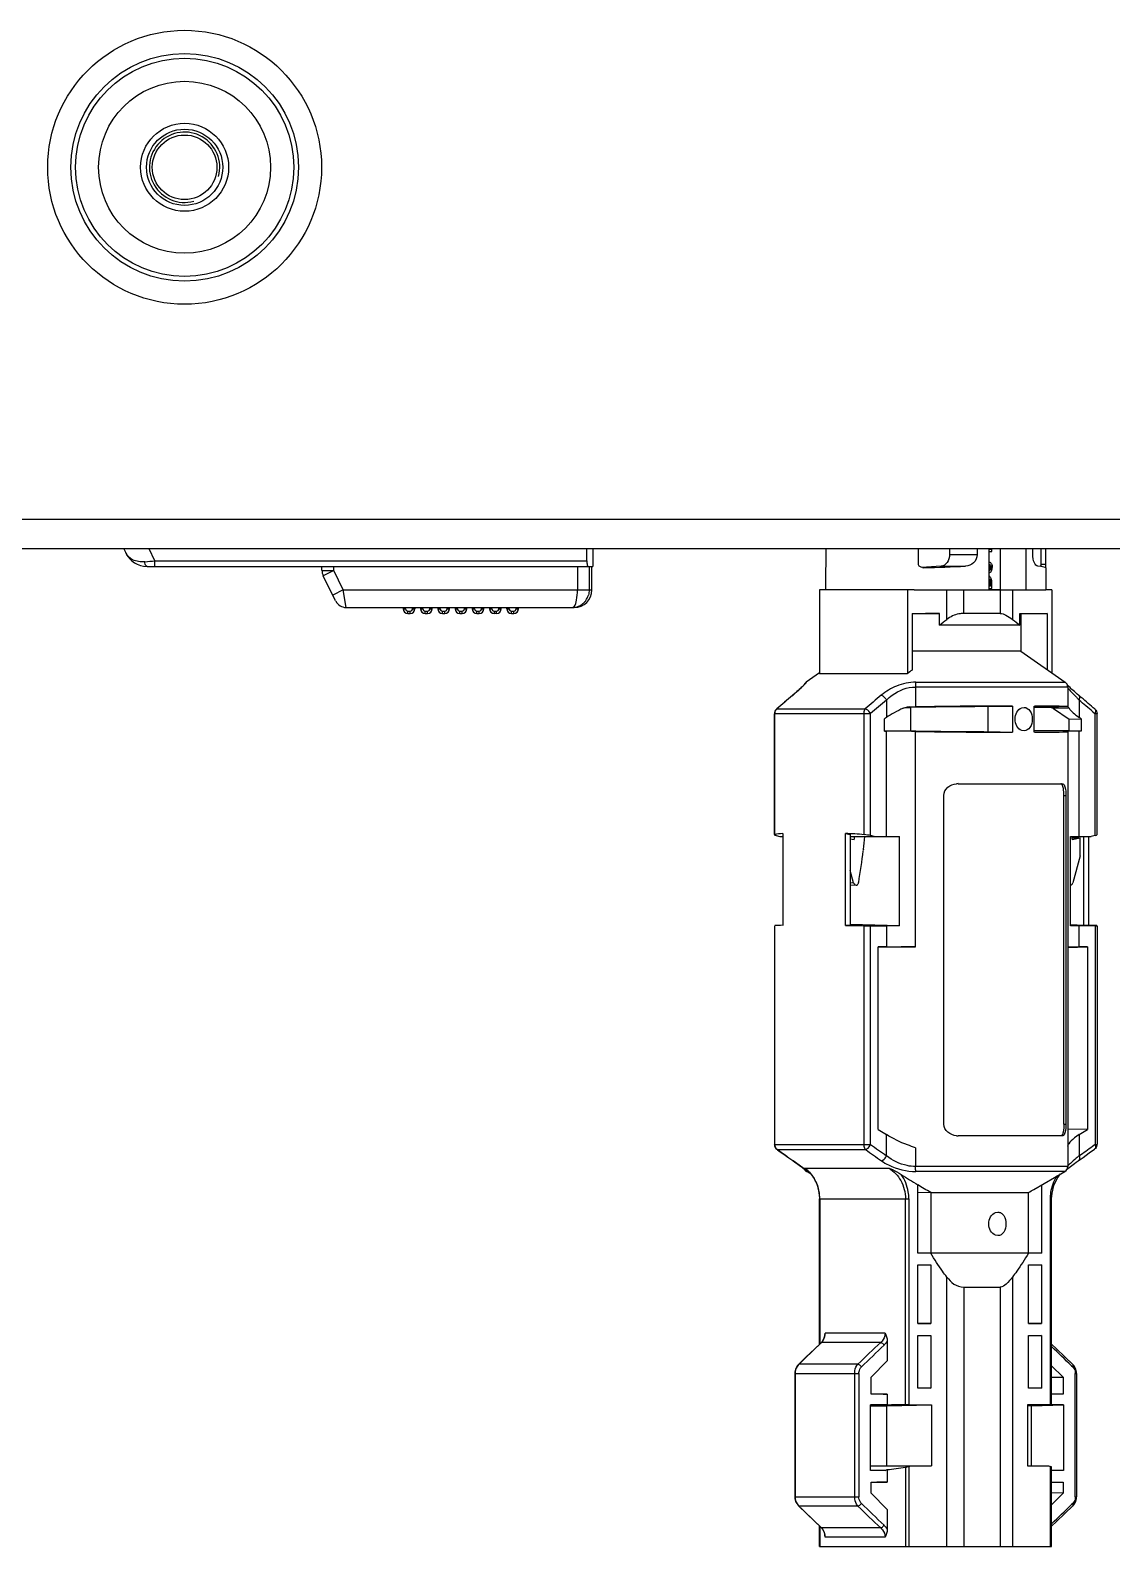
# Model space of a CAD drawing. Header units: millimetres. Extents: x 10297564 to 11610295, y -9287743 to -8409454.
# Drawn here: x 10492524 to 10494373, y -9102370 to -9099778 of the extents above; entities that cross this region are included whole.
import ezdxf

# ---------------------------------------------------------------- set-up
doc = ezdxf.new("R2010")
doc.units = ezdxf.units.MM
doc.header["$LTSCALE"] = 100
doc.layers.add('-0', color=7, linetype='Continuous')

# ---------------------------------------------------------------- blocks, each defined once
blk = doc.blocks.new('인버터 외형도')
at = {"layer": '-0', "linetype": 'Continuous'}
for p, q in [((99025.7, 35682.6), (86444.8, 35682.6)), ((99025.7, 35645), (86444.8, 35645)), ((92657.3, 35645), (92659.7, 35639.8)), ((92697.1, 35629.6), (92689.9, 35645)), ((93258.9, 35645), (93258.9, 35622.4)), ((93557.5, 35645), (93557.5, 35625.3)), ((93676.2, 35625.3), (93676.2, 35645)), ((93716.1, 35644.8), (93716.1, 35637.7)), ((93716.1, 35637.7), (93751.5, 35637.7)), ((93751.5, 35644.8), (93751.5, 35637.7)), ((93767, 35592.2), (93767, 35645)), ((93770.5, 35644.2), (93767, 35644.2)), ((93767, 35641.4), (93770.5, 35641.4)), ((93770.5, 35641.4), (93770.5, 35644.2)), ((93781.1, 35645), (93781.1, 35592.2)), ((93813.8, 35645), (93813.8, 35592.2)), ((93822.8, 35637.7), (93822.8, 35644.8)), ((93833.3, 35645), (93833.3, 35625.3)), ((93839.3, 35645), (93839.3, 35625.3)), ((92687, 35622.4), (93258.9, 35622.4)), ((92697.1, 35629.6), (93251, 35629.6)), ((92697.1, 35622.4), (92697.1, 35629.6)), ((92911.3, 35617.2), (92911.3, 35622.4)), ((92911.3, 35617.2), (92926.4, 35617.2)), ((92926.4, 35617.2), (92912.9, 35610.5)), ((92926.4, 35617.2), (92926.4, 35622.4)), ((92938.7, 35592.3), (92926.4, 35617.2)), ((93239.1, 35622.4), (93239.1, 35592.3)), ((93254, 35622.4), (93254, 35592.3)), ((93257.4, 35592.3), (93257.4, 35622.4)), ((93557.3, 35620.8), (93557.3, 35592.2)), ((93557.3, 35620.8), (93557.3, 35620.8)), ((93705.4, 35622.6), (93680.4, 35621.2)), ((93683.4, 35620.8), (93683.1, 35620.8)), ((93683.1, 35620.8), (93683.4, 35620.8)), ((93705.4, 35622.6), (93736.7, 35622.6)), ((93767.7, 35621.2), (93769.2, 35621.2)), ((93833.3, 35625.3), (93839.3, 35625.3)), ((93839.5, 35620.8), (93839.5, 35620.8)), ((93839.5, 35620.8), (93839.5, 35592.2)), ((92928.9, 35578.1), (92912.9, 35610.5)), ((93767, 35605.5), (93767.7, 35605.5)), ((93768.8, 35597), (93767, 35597)), ((93767.3, 35599.3), (93768.8, 35599.3)), ((93767.3, 35599.3), (93767.3, 35597)), ((93768.8, 35599.3), (93768.8, 35597)), ((93770.5, 35594), (93770.5, 35599.2)), ((92938.7, 35592.3), (92925.2, 35585.7)), ((92938.7, 35592.3), (93257.4, 35592.3)), ((92942.4, 35569.7), (92938.7, 35592.3)), ((93671, 35592.2), (93549.3, 35592.2)), ((93549.3, 35592.2), (93549.3, 35484.9)), ((93662.1, 35592.2), (93662.1, 35484.9)), ((93671, 35592.2), (93839.5, 35592.2)), ((93712.6, 35554.5), (93712.6, 35592.2)), ((93734.3, 35562.1), (93734.3, 35592.2)), ((93767, 35594), (93770.5, 35594)), ((93781.1, 35592.2), (93767, 35592.2)), ((93781.1, 35592.2), (93781.1, 35562.1)), ((93796.9, 35592.2), (93796.9, 35554.5)), ((93847.4, 35592.2), (93839.5, 35592.2)), ((93847.4, 35592.2), (93847.4, 35485.9)), ((92942.4, 35569.7), (93234.9, 35569.7)), ((93015.6, 35569.7), (93015.6, 35568.2)), ((93015.6, 35568.2), (93018.6, 35568.2)), ((93018.6, 35568.2), (93018.6, 35569.7)), ((93021.6, 35565.2), (93024.6, 35565.2)), ((93021.6, 35562.2), (93021.6, 35565.2)), ((93021.6, 35562.2), (93024.6, 35562.2)), ((93024.6, 35562.2), (93024.6, 35565.2)), ((93027.6, 35568.2), (93027.6, 35569.7)), ((93027.6, 35568.2), (93030.7, 35568.2)), ((93030.7, 35568.2), (93030.7, 35569.7)), ((93037.7, 35569.7), (93037.7, 35568.2)), ((93037.7, 35568.2), (93040.7, 35568.2)), ((93040.7, 35568.2), (93040.7, 35569.7)), ((93043.7, 35565.2), (93046.8, 35565.2)), ((93043.7, 35562.2), (93043.7, 35565.2)), ((93043.7, 35562.2), (93046.8, 35562.2)), ((93046.8, 35562.2), (93046.8, 35565.2)), ((93049.8, 35568.2), (93049.8, 35569.7)), ((93049.8, 35568.2), (93052.8, 35568.2)), ((93052.8, 35568.2), (93052.8, 35569.7)), ((93059.9, 35569.7), (93059.9, 35568.2)), ((93059.9, 35568.2), (93062.9, 35568.2)), ((93062.9, 35568.2), (93062.9, 35569.7)), ((93065.9, 35565.2), (93068.9, 35565.2)), ((93065.9, 35562.2), (93065.9, 35565.2)), ((93065.9, 35562.2), (93068.9, 35562.2)), ((93068.9, 35562.2), (93068.9, 35565.2)), ((93071.9, 35568.2), (93071.9, 35569.7)), ((93071.9, 35568.2), (93074.9, 35568.2)), ((93074.9, 35568.2), (93074.9, 35569.7)), ((93082, 35569.7), (93082, 35568.2)), ((93082, 35568.2), (93085, 35568.2)), ((93085, 35568.2), (93085, 35569.7)), ((93088, 35565.2), (93091, 35565.2)), ((93088, 35562.2), (93088, 35565.2)), ((93088, 35562.2), (93091, 35562.2)), ((93091, 35562.2), (93091, 35565.2)), ((93094, 35568.2), (93094, 35569.7)), ((93094, 35568.2), (93097, 35568.2)), ((93097, 35568.2), (93097, 35569.7)), ((93104.1, 35569.7), (93104.1, 35568.2)), ((93104.1, 35568.2), (93107.1, 35568.2)), ((93107.1, 35568.2), (93107.1, 35569.7)), ((93110.1, 35565.2), (93113.1, 35565.2)), ((93110.1, 35562.2), (93110.1, 35565.2)), ((93110.1, 35562.2), (93113.1, 35562.2)), ((93113.1, 35562.2), (93113.1, 35565.2)), ((93116.1, 35568.2), (93116.1, 35569.7)), ((93116.1, 35568.2), (93119.1, 35568.2)), ((93119.1, 35568.2), (93119.1, 35569.7)), ((93126.2, 35569.7), (93126.2, 35568.2)), ((93126.2, 35568.2), (93129.2, 35568.2)), ((93129.2, 35568.2), (93129.2, 35569.7)), ((93132.2, 35565.2), (93135.2, 35565.2)), ((93132.2, 35565.2), (93132.2, 35562.2)), ((93135.2, 35562.2), (93132.2, 35562.2)), ((93135.2, 35562.2), (93135.2, 35565.2)), ((93138.3, 35568.2), (93138.3, 35569.7)), ((93138.3, 35568.2), (93141.3, 35568.2)), ((93141.3, 35568.2), (93141.3, 35569.7)), ((93148.3, 35568.2), (93148.3, 35569.7)), ((93148.3, 35568.2), (93151.3, 35568.2)), ((93151.3, 35568.2), (93151.3, 35569.7)), ((93154.4, 35565.2), (93157.4, 35565.2)), ((93154.4, 35562.2), (93154.4, 35565.2)), ((93154.4, 35562.2), (93157.4, 35562.2)), ((93157.4, 35562.2), (93157.4, 35565.2)), ((93160.4, 35568.2), (93160.4, 35569.7)), ((93160.4, 35568.2), (93163.4, 35568.2)), ((93163.4, 35568.2), (93163.4, 35569.7)), ((93668.1, 35562.1), (93703.3, 35562.1)), ((93668.1, 35562.1), (93668.1, 35489.6)), ((93703.3, 35547), (93703.3, 35562.1)), ((93781.1, 35562.1), (93734.3, 35562.1)), ((93806.3, 35562.1), (93841.4, 35562.1)), ((93806.3, 35547), (93806.3, 35562.1)), ((93841.4, 35562.1), (93807.5, 35561.2)), ((93807.5, 35561.9), (93807.5, 35513.9)), ((93841.4, 35562.1), (93841.4, 35490.1)), ((93806.3, 35547), (93703.3, 35547)), ((93807.5, 35513.9), (93668.1, 35513.9)), ((93807.5, 35513.9), (93864.5, 35474)), ((93549.3, 35485.9), (93532.3, 35474)), ((93662.1, 35484.9), (93549.3, 35484.9)), ((93530.5, 35471.7), (93529.9, 35471)), ((93532.3, 35474), (93532.5, 35474)), ((93867.7, 35467.8), (93672.4, 35467.8)), ((93672.4, 35467.8), (93672.4, 35442.3)), ((93672.9, 35474), (93864.5, 35474)), ((93867.7, 35467.8), (93867.7, 35442.5)), ((93870.7, 35467.1), (93868.7, 35469)), ((93494.8, 35439.9), (93494.1, 35439.3)), ((93494.1, 35439.3), (93494.9, 35439.8)), ((93494.9, 35439.8), (93608, 35439.8)), ((93514.6, 35456.8), (93515.3, 35457.2)), ((93515, 35457.1), (93514.6, 35456.8)), ((93514.7, 35456.7), (93515.3, 35457.2)), ((93635.2, 35451.1), (93635.2, 35428.7)), ((93660.4, 35441.7), (93666.4, 35441.7)), ((93664.8, 35442.2), (93665.2, 35442.3)), ((93664.8, 35442.3), (93665.2, 35442.3)), ((93666.4, 35411.6), (93666.4, 35441.7)), ((93765.8, 35442.6), (93797, 35443.4)), ((93765.8, 35410.6), (93765.8, 35442.6)), ((93797, 35443.4), (93797, 35409.8)), ((93808.8, 35441.2), (93811.7, 35441.7)), ((93824.9, 35409.8), (93824.9, 35443.4)), ((93844.5, 35441.7), (93824.9, 35441.7)), ((93867.7, 35442.3), (93844.5, 35441.7)), ((93869.3, 35440.6), (93849.5, 35440.1)), ((93849.5, 35440.1), (93869.5, 35426.6)), ((93867.5, 35442.3), (93867.4, 35442.3)), ((93867.7, 35442.5), (93867.5, 35442.3)), ((93882.2, 35456.8), (93885.1, 35454.3)), ((93882.4, 35451.1), (93882.4, 35428.7)), ((93614.8, 35433.6), (93491.5, 35433.6)), ((93491.5, 35278.5), (93491.5, 35433.6)), ((93491.9, 35433.6), (93491.9, 35278.5)), ((93606.6, 35278.5), (93606.6, 35433.6)), ((93614.8, 35277.3), (93614.8, 35433.6)), ((93635.2, 35428.7), (93632.7, 35427)), ((93632.7, 35411.2), (93632.7, 35427)), ((93869.5, 35426.6), (93884.9, 35427)), ((93869.5, 35411.6), (93869.5, 35426.6)), ((93884.9, 35427), (93882.4, 35428.7)), ((93884.9, 35427), (93884.9, 35411.2)), ((93899.9, 35436.1), (93902.8, 35433.6)), ((93905.3, 35433.6), (93902.8, 35433.6)), ((93902.8, 35277.3), (93902.8, 35433.6)), ((93905.3, 35278.2), (93905.3, 35433.6)), ((93632.7, 35411.6), (93666.4, 35411.6)), ((93632.7, 35411.2), (93635.2, 35411.2)), ((93635.2, 35276.1), (93635.2, 35411.2)), ((93672.4, 35134.8), (93672.4, 35410.9)), ((93765.8, 35410.6), (93797, 35409.8)), ((93811.7, 35411.6), (93808.8, 35412.1)), ((93869.5, 35411.6), (93824.9, 35411.6)), ((93867.4, 35410.9), (93867.5, 35410.9)), ((93867.7, 35410.8), (93867.5, 35410.9)), ((93867.7, 35410.8), (93867.7, 34853.1)), ((93884.9, 35411.2), (93869.5, 35411.6)), ((93884.9, 35411.2), (93882.4, 35411.2)), ((93882.4, 35276.1), (93882.4, 35411.2)), ((93727.1, 35343.8), (93861.3, 35343.8)), ((93708.8, 34907.4), (93708.8, 35328.8)), ((93862.8, 35328.8), (93865.3, 35328.8)), ((93862.8, 34907.4), (93862.8, 35328.8)), ((93865.3, 35328.8), (93865.3, 34907.4)), ((93491.9, 35278.5), (93491.5, 35278.2)), ((93494, 35277.3), (93498.7, 35276.1)), ((93498.7, 35276.1), (93502.2, 35276.1)), ((93502.2, 35280.1), (93502.2, 35162.2)), ((93582.8, 35280.1), (93588.8, 35278.6)), ((93582.8, 35162.2), (93582.8, 35280.1)), ((93588.8, 35278.6), (93588.8, 35162.2)), ((93588.8, 35276.1), (93652.1, 35276.1)), ((93588.8, 35273.3), (93594, 35272.1)), ((93619.6, 35276.1), (93614.8, 35277.3)), ((93652.1, 35161.6), (93652.1, 35276.1)), ((93871.1, 35276.1), (93898, 35276.1)), ((93871.1, 35161.6), (93871.1, 35276.1)), ((93873, 35274.5), (93882.4, 35274.5)), ((93873.3, 35272.1), (93883.5, 35274.5)), ((93883.5, 35251.3), (93883.5, 35274.5)), ((93888.5, 35162.2), (93888.5, 35276.1)), ((93894.5, 35276.1), (93894.5, 35162.2)), ((93902.8, 35277.3), (93898, 35276.1)), ((93605.7, 35259.5), (93605.5, 35258)), ((93883.5, 35251.3), (93874.1, 35216.7)), ((93593.1, 35216.7), (93588.8, 35232.7)), ((93593.1, 35216.7), (93588.8, 35216.5)), ((93596.4, 35213.7), (93588.8, 35213.3)), ((93491.5, 35161.7), (93491.9, 35161.8)), ((93491.5, 35161.7), (93491.5, 34881.3)), ((93491.9, 35161.8), (93491.9, 34881.3)), ((93588.8, 35162.2), (93582.8, 35162.2)), ((93652.1, 35161.6), (93588.8, 35163.2)), ((93606.6, 34881.3), (93606.6, 35161.8)), ((93614.8, 35161.7), (93635.2, 35161.7)), ((93614.8, 34881.3), (93614.8, 35161.7)), ((93635.2, 35161.7), (93635.2, 35134.5)), ((93888.5, 35162.2), (93871.1, 35162.7)), ((93902.8, 35161.7), (93882.4, 35161.7)), ((93882.4, 35134.5), (93882.4, 35161.7)), ((93894.5, 35162.2), (93888.5, 35162.2)), ((93902.8, 35161.7), (93902.8, 34881.3)), ((93904.9, 35161.8), (93905.3, 35161.7)), ((93905.3, 35161.7), (93905.3, 34881.3)), ((93635.2, 35134.5), (93624.6, 35134.5)), ((93624.6, 34900.6), (93624.6, 35134.5)), ((93867.7, 35133.8), (93893, 35134.5)), ((93893, 35134.5), (93882.4, 35134.5)), ((93893, 35134.5), (93893, 34900.6)), ((93624.6, 34900.6), (93635.2, 34893.9)), ((93862.8, 34907.4), (93865.3, 34907.4)), ((93893, 34900.6), (93867.7, 34901)), ((93882.4, 34893.9), (93893, 34900.6)), ((93491.5, 34881.3), (93614.8, 34881.3)), ((93635.2, 34866.9), (93635.2, 34893.9)), ((93672.4, 34877.2), (93672.4, 34853.1)), ((93861.3, 34892.4), (93727.1, 34892.4)), ((93882.4, 34893.9), (93882.4, 34866.9)), ((93902.8, 34881.3), (93899.5, 34878.9)), ((93902.8, 34881.3), (93905.3, 34881.3)), ((93495.5, 34874.8), (93494.6, 34875.2)), ((93495.4, 34874.7), (93494.6, 34875.2)), ((93495.5, 34874.8), (93608.2, 34874.8)), ((93515.8, 34860.4), (93515.1, 34860.7)), ((93515.1, 34860.7), (93515.8, 34860.3)), ((93515.8, 34860.4), (93515.2, 34860.8)), ((93515.8, 34860.3), (93517.8, 34858.8)), ((93530, 34849.4), (93530.3, 34849.2)), ((93530.3, 34849.2), (93530.9, 34848.6)), ((93530.6, 34850.9), (93638.7, 34850.9)), ((93532, 34849.8), (93530.6, 34850.9)), ((93530.9, 34848.6), (93530.9, 34848.6)), ((93532, 34849.8), (93536.4, 34845.8)), ((93533, 34846.6), (93532.8, 34846.6)), ((93538.2, 34843.5), (93532.8, 34846.6)), ((93867.7, 34853.1), (93672.4, 34853.1)), ((93863.9, 34846.6), (93673, 34846.6)), ((93824.3, 34823.7), (93863.9, 34846.6)), ((93854.2, 34837.7), (93858.6, 34843.5)), ((93869.1, 34851.4), (93871.2, 34853.1)), ((93675.4, 34741.9), (93675.4, 34829.6)), ((93692.1, 34819.8), (93675.4, 34819.5)), ((93692.1, 34819.8), (93817.4, 34819.8)), ((93692.1, 34819.8), (93692.1, 34741.9)), ((93817.4, 34741.9), (93817.4, 34819.8)), ((93834.2, 34829.6), (93834.2, 34741.9)), ((93549.6, 34811.8), (93663.9, 34811.8)), ((93549.6, 34625.4), (93549.6, 34811.8)), ((93549.7, 34811.8), (93549.7, 34625.5)), ((93659.7, 34547.7), (93659.7, 34811.8)), ((93663.9, 34811.8), (93663.9, 34547.7)), ((93845.6, 34811.8), (93847.1, 34811.8)), ((93845.6, 34547.7), (93845.6, 34811.8)), ((93847.1, 34547.7), (93847.1, 34811.8)), ((93775.2, 34794.1), (93778.1, 34794.6)), ((93778.1, 34764.5), (93775.2, 34765)), ((93675.4, 34742.3), (93692.1, 34741.9)), ((93834.2, 34741.9), (93675.4, 34741.9)), ((93817.4, 34742.3), (93834.2, 34741.9)), ((93675.4, 34726.4), (93692.1, 34726.8)), ((93675.4, 34726.8), (93692.1, 34726.8)), ((93675.4, 34651.6), (93675.4, 34726.8)), ((93692.1, 34726.8), (93692.1, 34651.6)), ((93834.2, 34726.8), (93817.4, 34726.4)), ((93817.4, 34726.8), (93834.2, 34726.8)), ((93817.4, 34651.6), (93817.4, 34726.8)), ((93834.2, 34726.8), (93834.2, 34651.6)), ((93712.6, 34365.7), (93712.6, 34711.4)), ((93796.9, 34711.4), (93796.9, 34365.7)), ((93734.3, 34698.4), (93781.1, 34698.4)), ((93734.3, 34698.4), (93734.3, 34365.7)), ((93781.1, 34698.4), (93781.1, 34365.7)), ((93675.4, 34652), (93692.1, 34651.6)), ((93692.1, 34651.6), (93675.4, 34651.6)), ((93817.4, 34652), (93834.2, 34651.6)), ((93834.2, 34651.6), (93817.4, 34651.6)), ((93553, 34628.9), (93551.5, 34627.2)), ((93551.5, 34627.2), (93552.1, 34627.5)), ((93551.6, 34627.1), (93552.1, 34627.5)), ((93627.9, 34627.5), (93552.1, 34627.5)), ((93556.1, 34636.8), (93556.6, 34639.5)), ((93633.4, 34639.5), (93556.6, 34639.5)), ((93636.2, 34629.5), (93636.2, 34603.8)), ((93675.4, 34636.1), (93692.1, 34636.5)), ((93675.4, 34636.5), (93692.1, 34636.5)), ((93675.4, 34568.8), (93675.4, 34636.5)), ((93692.1, 34636.5), (93692.1, 34568.8)), ((93834.2, 34636.5), (93817.4, 34636.1)), ((93817.4, 34636.5), (93834.2, 34636.5)), ((93817.4, 34568.8), (93817.4, 34636.5)), ((93834.2, 34636.5), (93834.2, 34568.8)), ((93532.5, 34609), (93522.4, 34599.3)), ((93517.9, 34589.6), (93517.8, 34587.7)), ((93517.8, 34587.7), (93599.9, 34587.7)), ((93517.8, 34587.7), (93517.8, 34429.6)), ((93518.3, 34587.7), (93518.3, 34429.6)), ((93522.4, 34599.3), (93521.2, 34598)), ((93522.4, 34599.3), (93523.1, 34599.7)), ((93598.7, 34599.7), (93523.1, 34599.7)), ((93594.5, 34429.6), (93594.5, 34587.7)), ((93599.9, 34587.7), (93599.9, 34429.6)), ((93636.2, 34603.8), (93615.6, 34583)), ((93861.7, 34583), (93847.1, 34597.7)), ((93872.6, 34597.6), (93874.2, 34596.1)), ((93875.5, 34598), (93874.3, 34599.3)), ((93877.7, 34594.1), (93875.5, 34598)), ((93877.4, 34587.7), (93878.9, 34587.7)), ((93877.4, 34429.6), (93877.4, 34587.7)), ((93878.8, 34589.6), (93877.7, 34594.1)), ((93878.9, 34587.7), (93878.8, 34589.6)), ((93878.9, 34587.7), (93878.9, 34429.6)), ((93615.6, 34561.3), (93615.6, 34583)), ((93675.4, 34569.3), (93692.1, 34568.8)), ((93692.1, 34568.8), (93675.4, 34568.8)), ((93817.4, 34569.3), (93834.2, 34568.8)), ((93834.2, 34568.8), (93817.4, 34568.8)), ((93847.1, 34582.8), (93861.7, 34583)), ((93861.7, 34583), (93861.7, 34561.3)), ((93636.2, 34547.3), (93614.9, 34547.3)), ((93614.9, 34463.5), (93614.9, 34547.3)), ((93614.9, 34546.2), (93635.8, 34546.2)), ((93636.2, 34561.3), (93615.6, 34561.3)), ((93635.8, 34546.2), (93693.2, 34547.7)), ((93635.8, 34469.5), (93635.8, 34546.2)), ((93636.2, 34561.3), (93636.2, 34547.3)), ((93663.9, 34547.7), (93693.2, 34547.7)), ((93693.2, 34547.7), (93693.2, 34469.5)), ((93845.6, 34547.7), (93816.3, 34547.7)), ((93816.3, 34547.7), (93816.3, 34469.5)), ((93821.4, 34546.2), (93816.3, 34546.2)), ((93821.4, 34546.2), (93862.5, 34547.3)), ((93821.4, 34469.5), (93821.4, 34546.2)), ((93862.5, 34547.3), (93841.2, 34547.3)), ((93861.7, 34561.3), (93847.1, 34561.7)), ((93861.7, 34561.3), (93847.1, 34561.3)), ((93847.1, 34547.7), (93847.1, 34547.7)), ((93862.5, 34547.3), (93862.5, 34463.5)), ((93614.9, 34469.5), (93693.2, 34469.5)), ((93663.9, 34468.6), (93666.4, 34469.5)), ((93663.9, 34468.6), (93663.9, 34365.7)), ((93816.3, 34469.5), (93843.1, 34469.5)), ((93843.1, 34469.5), (93845.6, 34468.6)), ((93845.6, 34365.7), (93845.6, 34468.6)), ((93633.6, 34463.5), (93614.9, 34463.5)), ((93615.6, 34448.4), (93636.2, 34448.4)), ((93615.6, 34434.3), (93615.6, 34448.4)), ((93633.6, 34463.5), (93636.2, 34464.4)), ((93636.2, 34464.4), (93636.2, 34448.4)), ((93659.7, 34467.6), (93659.7, 34365.7)), ((93847.1, 34365.7), (93847.1, 34467.7)), ((93862.5, 34463.5), (93847.1, 34463.5)), ((93847.1, 34448.1), (93861.7, 34448.4)), ((93847.1, 34448.4), (93861.7, 34448.4)), ((93861.7, 34448.4), (93861.7, 34434.3)), ((93517.8, 34429.6), (93599.9, 34429.6)), ((93517.8, 34429.6), (93517.9, 34427.4)), ((93615.6, 34434.3), (93636.2, 34413.5)), ((93861.7, 34434.3), (93847.1, 34434.5)), ((93847.1, 34419.5), (93861.7, 34434.3)), ((93877.4, 34429.6), (93878.9, 34429.6)), ((93878.8, 34427.4), (93878.9, 34429.6)), ((93521.4, 34419.1), (93522.4, 34417.9)), ((93523.1, 34417.6), (93522.4, 34417.9)), ((93598.7, 34417.6), (93523.1, 34417.6)), ((93636.2, 34413.5), (93636.2, 34387.8)), ((93874.2, 34421.2), (93872.6, 34419.7)), ((93874.3, 34417.9), (93875.4, 34419.1)), ((93875.4, 34419.1), (93877.6, 34422.9)), ((93877.6, 34422.9), (93878.8, 34427.4)), ((93543.4, 34397.8), (93551.5, 34390.1)), ((93549.6, 34365.7), (93549.6, 34391.9)), ((93549.7, 34391.8), (93549.7, 34365.7)), ((93551.5, 34390.1), (93552.1, 34389.8)), ((93551.5, 34390.1), (93553.1, 34388.3)), ((93552.1, 34389.8), (93551.6, 34390.2)), ((93627.9, 34389.8), (93552.1, 34389.8)), ((93556.6, 34377.7), (93556.1, 34380.5)), ((93633.4, 34377.7), (93556.6, 34377.7)), ((93549.6, 34365.7), (93847.1, 34365.7))]:
    blk.add_line(p, q, dxfattribs=at)
for points in [[(93518.8, 35460.5), (93517, 35458.8), (93515, 35457.1)], [(93529.9, 35471), (93529.5, 35470.5), (93528.8, 35469.9), (93528, 35469), (93527.1, 35468.1), (93526, 35467.1), (93524.9, 35466), (93523.5, 35464.7), (93522.1, 35463.4), (93520.5, 35462), (93518.8, 35460.5)], [(93868.7, 35469), (93867.9, 35469.9), (93867.3, 35470.5), (93866.9, 35471)], [(93882.2, 35456.8), (93881.8, 35457.1), (93879.8, 35458.8), (93878, 35460.5), (93876.2, 35462), (93874.7, 35463.4), (93873.2, 35464.7), (93871.9, 35466), (93870.7, 35467.1)], [(93517.8, 34858.8), (93519.9, 34857.4), (93521.7, 34856), (93523.4, 34854.7), (93524.9, 34853.6), (93526.3, 34852.5), (93527.5, 34851.6), (93528.5, 34850.7), (93529.3, 34850), (93530, 34849.4)], [(93871.2, 34853.1), (93872.8, 34854.3), (93874.5, 34855.6), (93876.5, 34857.1), (93878.6, 34858.6), (93881, 34860.3), (93887.4, 34864.7)], [(93887.4, 34864.7), (93895.3, 34870.4), (93902.1, 34875.2)], [(93536.4, 34845.8), (93542.5, 34837.7), (93546.8, 34828.6), (93549.1, 34819), (93549.6, 34811.8)], [(93847.1, 34811.8), (93847.6, 34819), (93850, 34828.6), (93854.2, 34837.7)], [(93866.9, 34849.6), (93867.7, 34850.2), (93868.7, 34851), (93869.1, 34851.4)], [(93551.5, 34627.2), (93543.3, 34619.3), (93532.5, 34609)], [(93556.1, 34636.8), (93555.1, 34632.8), (93553, 34628.9)], [(93874.3, 34599.3), (93864.2, 34609), (93853.5, 34619.3), (93847.1, 34625.4)], [(93521.2, 34598), (93519, 34594.1), (93517.9, 34589.6)], [(93517.9, 34427.4), (93519.1, 34422.9), (93521.4, 34419.1)], [(93522.4, 34417.9), (93532.7, 34408.1), (93543.4, 34397.8)], [(93847.1, 34391.9), (93853.4, 34397.8), (93864.1, 34408.1), (93874.3, 34417.9)], [(93553.1, 34388.3), (93555.2, 34384.3), (93556.1, 34380.5)]]:
    blk.add_lwpolyline(points, dxfattribs=at)
for radius in [175.6, 146, 139.9, 110.3, 56.4, 48.9, 41.4]:
    blk.add_circle((92735.2, 36134.1), radius, dxfattribs=at)
for centre, radius, start, end in [((92735.2, 36134.1), 45.1, 345, 285), ((92687, 35652.5), 30.1, 205, 270), ((92926.4, 35617.2), 15, 180, 206.3066), ((93683.1, 35630.9), 10.1, 260.4811, 270.0038), ((92942.4, 35584.8), 15, 206.3066, 270), ((93234.9, 35592.3), 22.6, 270, 0), ((93231.8, 35591.4), 21.9, 307.0385, 319.4227), ((93231.6, 35591.7), 22.2, 319.4036, 324.8117), ((93231.2, 35591.9), 22.7, 324.8432, 333.1968), ((93230.7, 35592.2), 23.2, 333.1911, 343.8585), ((93021.6, 35568.2), 6.02, 180, 270), ((93021.6, 35568.2), 3.01, 180, 270), ((93024.6, 35568.2), 6.02, 270, 360), ((93024.6, 35568.2), 3.01, 270, 360), ((93043.7, 35568.2), 6.02, 180, 270), ((93043.7, 35568.2), 3.01, 180, 270), ((93046.8, 35568.2), 6.02, 270, 0), ((93046.8, 35568.2), 3.01, 270, 360), ((93065.9, 35568.2), 6.02, 180, 270), ((93065.9, 35568.2), 3.01, 180, 270), ((93068.9, 35568.2), 6.02, 270, 360), ((93068.9, 35568.2), 3.01, 270, 360), ((93088, 35568.2), 6.02, 180, 270), ((93088, 35568.2), 3.01, 180, 270), ((93091, 35568.2), 6.02, 270, 360), ((93091, 35568.2), 3.01, 270, 360), ((93110.1, 35568.2), 6.02, 180, 270), ((93110.1, 35568.2), 3.01, 180, 270), ((93113.1, 35568.2), 6.02, 270, 360), ((93113.1, 35568.2), 3.01, 270, 360), ((93132.2, 35568.2), 6.02, 180, 270), ((93132.2, 35568.2), 3.01, 180, 270), ((93135.2, 35568.2), 6.02, 270, 360), ((93135.2, 35568.2), 3.01, 270, 360), ((93154.4, 35568.2), 6.02, 180, 270), ((93154.4, 35568.2), 3.01, 180, 270), ((93157.4, 35568.2), 6.02, 270, 360), ((93157.4, 35568.2), 3.01, 270, 360), ((93232.5, 35590.2), 20.4, 270.0117, 275.5161), ((93232.5, 35590.4), 20.6, 275.5078, 276.5009), ((93232.5, 35590.6), 20.8, 276.5194, 290.1472), ((93232.5, 35590.4), 20.6, 290.1791, 293.447), ((93232.3, 35590.8), 21.1, 293.5014, 306.9898), ((94101.2, 34922.7), 713.4, 127.3774, 127.9845), ((93429.6, 35567.8), 139.6, 314.3847, 314.9875), ((93536.6, 35467.8), 7.52, 125, 155.1938), ((93536.8, 35467.8), 7.57, 143.379, 150.2019), ((93860.2, 35467.8), 7.52, 0, 55), ((94833.4, 33894.9), 2044.2, 130.1754, 130.9049), ((94825.2, 33911.6), 2026.1, 130.3035, 131.0396), ((94824.1, 34023.2), 1867, 129.8166, 130.647), ((94939.8, 33905.9), 2022.3, 130.1728, 130.9344), ((93665.1, 35420.6), 21.6, 97.729, 100.1456), ((93665.3, 35419.6), 22.7, 95.9316, 97.7329), ((93665.4, 35417.8), 24.4, 91.4861, 95.8976), ((94068.1, 35639.8), 264.8, 224.521, 225.4645), ((92570.9, 33897.7), 2032.9, 49.175, 49.8255), ((92564.5, 33896.1), 2042.6, 49.0691, 49.7177), ((93499.9, 35433.6), 7.98, 162.6873, 179.9489), ((93499, 35433.6), 7.51, 145.7956, 154.6086), ((93499, 35433.6), 7.56, 137.917, 145.7673), ((93499, 35433.6), 7.52, 130.9502, 137.9365), ((93727.1, 35323.2), 20.7, 90.0178, 96.0543), ((93196.9, 35320.9), 400.1, 352.9913, 353.5763), ((92616.8, 35380.3), 996.3, 353.0369, 353.9966), ((94270.6, 35320.9), 400.3, 186.4237, 187.0084), ((92625.8, 35379.1), 987.2, 350.5595, 352.9518), ((93499, 34881.3), 7.54, 179.9859, 210.1827), ((93499.9, 34881.3), 7.97, 180.0548, 198.8907), ((94762.1, 36485.7), 1972.4, 234.4317, 235.1577), ((93727.1, 34913.1), 20.7, 263.9944, 269.9844), ((92791.8, 36434), 1909.2, 304.8349, 305.4623), ((93897.7, 34881.3), 7.54, 351.0107, 0.0143), ((93499.1, 34880.8), 7.07, 231.5549, 238.609), ((94649.3, 36490), 1985.2, 234.4596, 235.158), ((94652.7, 36488.1), 1985.4, 234.3466, 235.0449), ((94683.8, 36392.6), 1860.3, 234.6772, 235.4522), ((94032.8, 34681.5), 238.7, 129.0518, 130.1969), ((93442.5, 34745.8), 135.7, 50.9971, 51.2894), ((93536.6, 34853.1), 7.52, 211.9423, 240.002), ((93536.8, 34853.1), 7.49, 213.9047, 215.8572), ((93508.4, 34819.3), 38.6, 52.3086, 54.9206), ((93506.8, 34817.3), 41.2, 43.2901, 52.2515), ((93860.2, 34853.1), 7.52, 299.998, 0), ((93499.2, 34812.1), 50.5, 18.0457, 19.3903), ((93498.5, 34811.9), 51.2, 8.7078, 18.0305), ((93498, 34811.8), 51.6, 3.0336, 8.7108), ((93637.2, 35147.6), 374.1, 298.7983, 300.0164), ((93499.3, 34811.9), 50.4, 359.9414, 3.0349), ((95807.3, 32252.9), 3274.9, 133.5338, 134.2253), ((93537, 34639.5), 19.6, 347.0021, 0.0446), ((95579.8, 32550.1), 2850.5, 133.2165, 134.0271), ((95782.6, 32352.1), 3128.2, 133.4275, 134.164), ((91684.6, 32341.8), 3142.6, 45.8725, 46.5171), ((93532, 34590.1), 13.1, 132.8914, 135.8956), ((93532, 34427.2), 13.1, 224.1092, 227.1119), ((95784.4, 36740.6), 3241.9, 225.7711, 226.4696), ((95587.5, 36475.2), 2861.7, 225.9744, 226.7819), ((95782.5, 36665.1), 3128.1, 225.8361, 226.5725), ((91684.6, 36675.4), 3142.6, 313.4829, 314.1275), ((93537, 34377.8), 19.6, 359.9553, 13.0048)]:
    blk.add_arc(centre, radius, start, end, dxfattribs=at)
for centre, major_axis, ratio, start_param, end_param in [((92930.9, 33856.8), (0, 8103.3), 0.040486, -1.350231, -1.348289), ((93698.4, 35625.3), (141.1, 4.5), 0.028613, -1.678421, -1.296739), ((93698.4, 35625.3), (141.1, -4.5), 0.028613, 0.000911, 0.380599), ((93698.4, 35560.6), (109.1, 1.3), 0.01297, 1.52577, 1.852745), ((93665.4, 35429.9), (44.9, 19.1), 0.270365, 1.644981, 2.189344), ((93665.4, 35442.8), (45.1, 0.5), 0.01297, -1.576436, -1.416778), ((93698.4, 35440.5), (124.2, 1.5), 0.01297, 0.996205, 1.831472), ((93698.4, 35440.5), (169.3, 2), 0.01297, 0.948948, 1.724815), ((93698.4, 35440.5), (169.3, 2), 0.01297, -0.000152, 0.726266), ((93844.5, 35426.6), (0, 15.1), 0.743145, -0.463211, 0.000376), ((93912.6, 35442.8), (45.1, 0.5), 0.01297, -3.042097, -3.031536), ((93912.6, 35429.9), (44.8, -17.8), 0.310322, -2.725388, -2.181025), ((93665.4, 35410.4), (45.1, -0.5), 0.01297, 1.416778, 2.303986), ((93698.4, 35412.7), (124.2, -1.5), 0.01297, -1.831472, -0.996205), ((93698.4, 35412.7), (169.3, -2), 0.01297, -1.724815, -0.948948), ((93698.4, 35412.7), (169.3, -2), 0.01297, -0.726266, 0.000152), ((93912.6, 35410.4), (45.1, -0.5), 0.01297, 8.587171, 9.42493), ((93499, 35277.3), (7.52, -1), 0.115967, 3.156999, 3.994756), ((93698.4, 35243.1), (218.2, -29), 0.115967, 2.703446, 2.827696), ((93698.4, 35243.1), (218.2, -29), 0.115967, 2.020223, 2.144473), ((93609.8, 35277.3), (7.52, -1), 0.115967, 0.853164, 2.020223), ((93897.7, 35277.3), (7.52, 1), 0.115967, -0.853164, -0.015407), ((93698.4, 35163.3), (218.2, 2.5), 0.01297, 2.687889, 2.812139), ((93698.4, 35163.3), (218.2, -2.5), 0.01297, -2.128916, -2.004666), ((93609.8, 35161.8), (7.52, -0.09), 0.01297, -2.004666, -0.837607), ((93665.4, 35160.9), (45.1, -0.5), 0.01297, 1.871369, 2.303986), ((93912.6, 35160.9), (45.1, -0.5), 0.01297, 2.303986, 2.736603), ((93698.4, 35163.3), (218.2, -2.5), 0.01297, 0.329453, 0.453703), ((93897.7, 35161.8), (7.52, -0.09), 0.01297, -0.837607, 0.000151), ((93698.4, 35132.9), (169.3, 2), 0.01297, 1.724815, 2.022101), ((93665.4, 35135.3), (45.1, 0.5), 0.01297, -2.303986, -1.416778), ((93912.6, 35135.3), (45.1, 0.5), 0.01297, -3.074724, -2.303986), ((93912.6, 34893), (44.9, 16.5), 0.290595, 2.197128, 2.964601), ((93698.4, 34562.3), (150.5, -1.8), 0.01297, -2.153603, -1.996886), ((93698.4, 34546.2), (150.5, 1.8), 0.01297, 1.830353, 1.996886), ((93660.9, 34547.6), (4.51, 0.05), 0.01297, 0.837607, 1.830353), ((93698.4, 34546.2), (150.5, 1.8), 0.01297, -0.321673, -0.15514), ((93842.6, 34547.6), (4.51, 0.05), 0.01297, -0.000151, 0.837607), ((93660.9, 34468.6), (4.51, 0.93), 0.172246, -1.865881, -0.873135), ((93842.6, 34468.6), (4.51, -0.93), 0.172246, 0.035376, 0.873135), ((93698.4, 34447.4), (150.5, 1.8), 0.01297, 1.996886, 2.153603), ((93698.4, 34501.4), (150.4, 30.9), 0.172246, -2.032414, -1.865881)]:
    blk.add_ellipse(centre, major_axis=major_axis, ratio=ratio, start_param=start_param, end_param=end_param, dxfattribs=at)
for points, knots in [([(92684.2, 35628.4), (92679, 35627.9), (92669, 35629), (92661.5, 35636), (92659.7, 35639.8)], [0, 0, 0, 0, 0.560192, 1, 1, 1, 1]), ([(93716.1, 35637.7), (93716.1, 35634), (93714.5, 35627.2), (93708.3, 35622.8), (93705.4, 35622.6)], [0, 0, 0, 0, 0.549893, 1, 1, 1, 1]), ([(93751.5, 35637.7), (93751.5, 35633.8), (93748.3, 35625.8), (93740.4, 35622.8), (93736.7, 35622.6)], [0, 0, 0, 0, 0.50619, 1, 1, 1, 1]), ([(93829.4, 35622.6), (93827.4, 35622.8), (93823.5, 35628.6), (93822.8, 35634), (93822.8, 35637.7)], [0, 0, 0, 0, 0.363854, 1, 1, 1, 1]), ([(92687, 35622.4), (92686.7, 35622.4), (92684.6, 35623.7), (92684.4, 35626.4), (92684.2, 35628.4)], [0, 0, 0, 0, 0.144491, 1, 1, 1, 1]), ([(93251, 35629.6), (93251, 35627.9), (93251.3, 35626), (93251.8, 35622.4), (93252.6, 35622.4)], [0, 0, 0, 0, 0.68897, 1, 1, 1, 1]), ([(93557.5, 35625.3), (93557.5, 35624.2), (93557.3, 35622.7), (93557.4, 35621.1), (93557.3, 35620.8)], [0, 0, 0, 0, 0.762308, 1, 1, 1, 1]), ([(93681.4, 35620.9), (93680.2, 35621.1), (93677.9, 35621.9), (93676.2, 35624.1), (93676.2, 35625.3)], [0, 0, 0, 0, 0.50589, 1, 1, 1, 1]), ([(93767, 35628.3), (93768.2, 35627.9), (93770.5, 35625.7), (93770.8, 35622.8), (93770.8, 35621.2)], [0, 0, 0, 0, 0.44717, 1, 1, 1, 1]), ([(93767, 35625.3), (93767.7, 35625), (93769, 35623.8), (93769.2, 35622.1), (93769.2, 35621.2)], [0, 0, 0, 0, 0.450968, 1, 1, 1, 1]), ([(93767, 35614), (93768, 35614.4), (93770, 35616.1), (93770.6, 35618.5), (93770.8, 35619.8)], [0, 0, 0, 0, 0.451458, 1, 1, 1, 1]), ([(93839.3, 35625.3), (93839.3, 35624.2), (93839.4, 35622.7), (93839.4, 35621.1), (93839.5, 35620.8)], [0, 0, 0, 0, 0.762308, 1, 1, 1, 1]), ([(93770.5, 35599.2), (93770.5, 35601.3), (93770.5, 35604), (93769.6, 35606.6), (93769.3, 35607.2)], [0, 0, 0, 0, 0.759337, 1, 1, 1, 1]), ([(93234.7, 35571), (93236.5, 35573.2), (93238.4, 35580.7), (93239.1, 35587.9), (93239.1, 35592.3)], [0, 0, 0, 0, 0.396718, 1, 1, 1, 1]), ([(93734.3, 35562.1), (93732.2, 35562.1), (93724.5, 35561.4), (93717.2, 35557.9), (93712.6, 35554.5)], [0, 0, 0, 0, 0.264807, 1, 1, 1, 1]), ([(93781.1, 35562.1), (93783.6, 35562.1), (93789.4, 35559.9), (93794.2, 35556.5), (93796.9, 35554.5)], [0, 0, 0, 0, 0.431555, 1, 1, 1, 1]), ([(93527.2, 35468), (93526.4, 35467.2), (93522.5, 35463.5), (93518.5, 35460), (93515.3, 35457.2)], [0, 0, 0, 0, 0.212649, 1, 1, 1, 1]), ([(93532.5, 35474), (93532.6, 35474), (93532.2, 35473.2), (93531, 35472.1), (93529.4, 35470.2), (93528.3, 35469.1)], [0, 0, 0, 0, 0.05236, 0.238674, 1, 1, 1, 1]), ([(93672.9, 35474), (93664.5, 35474), (93648.4, 35470.6), (93634.6, 35462), (93628.6, 35457.2)], [0, 0, 0, 0, 0.523498, 1, 1, 1, 1]), ([(93635.2, 35451.1), (93637.6, 35453.4), (93648, 35462.2), (93661.9, 35467.8), (93672.4, 35467.8)], [0, 0, 0, 0, 0.237832, 1, 1, 1, 1]), ([(93672.9, 35474), (93672.8, 35473.6), (93672.5, 35471.6), (93672.4, 35469.5), (93672.4, 35467.8)], [0, 0, 0, 0, 0.20177, 1, 1, 1, 1]), ([(93867.7, 35467.2), (93867.8, 35467.1), (93868.3, 35466.4), (93868.8, 35465.7), (93869.2, 35465.2)], [0, 0, 0, 0, 0.182807, 1, 1, 1, 1]), ([(93869.2, 35465.2), (93869.8, 35464.4), (93873, 35460.6), (93876.5, 35457), (93879.3, 35454.2)], [0, 0, 0, 0, 0.189697, 1, 1, 1, 1]), ([(93606.6, 35433.6), (93606.6, 35434.2), (93606.7, 35436.3), (93607.2, 35438.5), (93608, 35439.8)], [0, 0, 0, 0, 0.282228, 1, 1, 1, 1]), ([(93614.8, 35433.6), (93613.8, 35435.8), (93611.5, 35438.3), (93608.6, 35439.6), (93608, 35439.8)], [0, 0, 0, 0, 0.775068, 1, 1, 1, 1]), ([(93628.6, 35457.2), (93629.3, 35457.1), (93632.1, 35455.7), (93634.2, 35453.2), (93635.2, 35451.1)], [0, 0, 0, 0, 0.220863, 1, 1, 1, 1]), ([(93808.8, 35412.1), (93803.5, 35413.9), (93796.8, 35426.6), (93803.5, 35439.3), (93808.8, 35441.2)], [0, 0, 0, 0, 0.500013, 1, 1, 1, 1]), ([(93811.7, 35441.7), (93814.6, 35441.7), (93821, 35437.2), (93823, 35426.6), (93821, 35416), (93814.6, 35411.6), (93811.7, 35411.6)], [0, 0, 0, 0, 0.222178, 0.499986, 0.777813, 1, 1, 1, 1]), ([(93867.7, 35442.3), (93867.8, 35442.3), (93868.2, 35442.1), (93868.5, 35441.7), (93868.7, 35441.5)], [0, 0, 0, 0, 0.150118, 1, 1, 1, 1]), ([(93882.4, 35451.1), (93882.6, 35451.6), (93883.3, 35453.4), (93883.2, 35455.9), (93882.2, 35456.8)], [0, 0, 0, 0, 0.304165, 1, 1, 1, 1]), ([(93902.8, 35433.6), (93903, 35434.2), (93903.8, 35435.9), (93903.7, 35438.4), (93902.7, 35439.3)], [0, 0, 0, 0, 0.316432, 1, 1, 1, 1]), ([(93708.8, 35328.8), (93708.8, 35332.7), (93713.2, 35340.5), (93721, 35343.3), (93724.9, 35343.7)], [0, 0, 0, 0, 0.497288, 1, 1, 1, 1]), ([(93862.8, 35328.8), (93862.8, 35331.8), (93862.5, 35336.5), (93861.5, 35341.4), (93860.5, 35342.9)], [0, 0, 0, 0, 0.626461, 1, 1, 1, 1]), ([(93861.3, 35343.8), (93862.9, 35343.8), (93865.4, 35337), (93865.3, 35332.5), (93865.3, 35328.8)], [0, 0, 0, 0, 0.305985, 1, 1, 1, 1]), ([(93593.1, 35216.7), (93593.3, 35216.2), (93593.8, 35214.8), (93595.3, 35213.6), (93596.4, 35213.7)], [0, 0, 0, 0, 0.290467, 1, 1, 1, 1]), ([(93596.4, 35213.7), (93597.6, 35213.7), (93599.1, 35215.2), (93599.5, 35216.7), (93599.6, 35217.2)], [0, 0, 0, 0, 0.709394, 1, 1, 1, 1]), ([(93871.1, 35213.7), (93872.1, 35213.7), (93873.5, 35214.9), (93874, 35216.3), (93874.1, 35216.7)], [0, 0, 0, 0, 0.712397, 1, 1, 1, 1]), ([(93724.9, 34892.5), (93721, 34892.9), (93713.3, 34895.7), (93708.8, 34903.5), (93708.8, 34907.4)], [0, 0, 0, 0, 0.502891, 1, 1, 1, 1]), ([(93862.8, 34907.4), (93862.8, 34904), (93862.4, 34899.3), (93861.2, 34893.5), (93859.7, 34892.6)], [0, 0, 0, 0, 0.661888, 1, 1, 1, 1]), ([(93865.3, 34907.4), (93865.3, 34903.7), (93865.4, 34899.2), (93862.9, 34892.4), (93861.3, 34892.4)], [0, 0, 0, 0, 0.694228, 1, 1, 1, 1]), ([(93608.2, 34874.8), (93607.9, 34875.2), (93606.9, 34877.2), (93606.6, 34879.5), (93606.6, 34881.3)], [0, 0, 0, 0, 0.201348, 1, 1, 1, 1]), ([(93608.2, 34874.8), (93608.9, 34875), (93611.8, 34876.3), (93613.9, 34879), (93614.8, 34881.3)], [0, 0, 0, 0, 0.221055, 1, 1, 1, 1]), ([(93672.4, 34877.2), (93668.9, 34878.3), (93656.1, 34882.8), (93643.7, 34888.6), (93635.2, 34893.9)], [0, 0, 0, 0, 0.265541, 1, 1, 1, 1]), ([(93902.8, 34881.3), (93903, 34880.7), (93903.7, 34878.7), (93903.3, 34876), (93902.1, 34875.2)], [0, 0, 0, 0, 0.313064, 1, 1, 1, 1]), ([(93527.4, 34851.8), (93526.6, 34852.4), (93522.8, 34855.4), (93518.9, 34858.2), (93515.8, 34860.4)], [0, 0, 0, 0, 0.21206, 1, 1, 1, 1]), ([(93628.8, 34860.4), (93629.5, 34860.6), (93632.3, 34861.9), (93634.4, 34864.6), (93635.2, 34866.9)], [0, 0, 0, 0, 0.215519, 1, 1, 1, 1]), ([(93628.8, 34860.4), (93631.8, 34858.4), (93645.1, 34850.5), (93661, 34846.4), (93673, 34846.6)], [0, 0, 0, 0, 0.227807, 1, 1, 1, 1]), ([(93672.4, 34853.1), (93668.9, 34853.1), (93655.5, 34854.5), (93642.9, 34860.7), (93635.2, 34866.9)], [0, 0, 0, 0, 0.262712, 1, 1, 1, 1]), ([(93878.7, 34863.9), (93876.1, 34861.7), (93872.4, 34858.2), (93868.5, 34854.8), (93867.6, 34853.4)], [0, 0, 0, 0, 0.66217, 1, 1, 1, 1]), ([(93882.4, 34866.9), (93882.6, 34866.3), (93883.2, 34864.3), (93882.8, 34861.6), (93881.6, 34860.7)], [0, 0, 0, 0, 0.300977, 1, 1, 1, 1]), ([(93530.8, 34849), (93530.6, 34849.1), (93529.7, 34849.9), (93528.7, 34850.7), (93528, 34851.3)], [0, 0, 0, 0, 0.218484, 1, 1, 1, 1]), ([(93533, 34846.6), (93533.3, 34846.5), (93531.8, 34848.2), (93531.5, 34848.4), (93530.8, 34849)], [0, 0, 0, 0, 0.212302, 1, 1, 1, 1]), ([(93546.8, 34828.8), (93546.2, 34830.5), (93543.7, 34836.5), (93540.1, 34842), (93536.8, 34845.5)], [0, 0, 0, 0, 0.263749, 1, 1, 1, 1]), ([(93638.7, 34850.9), (93644.8, 34847), (93655.6, 34835.3), (93659.7, 34819.8), (93659.7, 34811.8)], [0, 0, 0, 0, 0.473305, 1, 1, 1, 1]), ([(93638.7, 34850.9), (93640.1, 34850.3), (93645.4, 34847.9), (93650.7, 34845.3), (93654.3, 34843)], [0, 0, 0, 0, 0.260338, 1, 1, 1, 1]), ([(93663.9, 34811.8), (93664, 34814.7), (93663, 34825.6), (93658.8, 34836.3), (93654.3, 34843)], [0, 0, 0, 0, 0.261415, 1, 1, 1, 1]), ([(93673, 34846.6), (93672.9, 34847), (93672.5, 34849.1), (93672.4, 34851.3), (93672.4, 34853.1)], [0, 0, 0, 0, 0.189875, 1, 1, 1, 1]), ([(93845.6, 34811.8), (93845.6, 34814.5), (93846.4, 34824.7), (93850, 34834.7), (93854, 34841.1)], [0, 0, 0, 0, 0.260017, 1, 1, 1, 1]), ([(93775.2, 34765), (93769.9, 34766.9), (93763.1, 34779.5), (93769.9, 34792.2), (93775.2, 34794)], [0, 0, 0, 0, 0.500017, 1, 1, 1, 1]), ([(93778.1, 34794.6), (93779.6, 34794.6), (93782.6, 34793.7), (93787.3, 34788.7), (93789.3, 34779.5), (93787.3, 34770.4), (93782.6, 34765.3), (93779.6, 34764.5), (93778.1, 34764.5)], [0, 0, 0, 0, 0.10785, 0.225217, 0.500002, 0.774789, 0.892152, 1, 1, 1, 1]), ([(93712.6, 34711.4), (93710.8, 34713.8), (93703.5, 34723.7), (93696.9, 34734), (93692.1, 34741.9)], [0, 0, 0, 0, 0.24678, 1, 1, 1, 1]), ([(93817.4, 34741.9), (93812.6, 34734), (93806, 34723.7), (93798.8, 34713.8), (93796.9, 34711.4)], [0, 0, 0, 0, 0.753221, 1, 1, 1, 1]), ([(93712.6, 34711.4), (93715.2, 34708), (93721.2, 34701.6), (93729.9, 34698.4), (93734.3, 34698.4)], [0, 0, 0, 0, 0.497164, 1, 1, 1, 1]), ([(93796.9, 34711.4), (93794.5, 34708.2), (93790.2, 34703), (93784, 34698.4), (93781.1, 34698.4)], [0, 0, 0, 0, 0.578931, 1, 1, 1, 1]), ([(93633.4, 34639.5), (93633.4, 34638.3), (93632.9, 34633.9), (93630.5, 34629.6), (93627.9, 34627.5)], [0, 0, 0, 0, 0.265303, 1, 1, 1, 1]), ([(93627.9, 34627.5), (93628.3, 34627.4), (93630.1, 34626.7), (93631.5, 34625.2), (93632.1, 34623.9)], [0, 0, 0, 0, 0.221557, 1, 1, 1, 1]), ([(93594.5, 34587.7), (93594.5, 34588.8), (93594.8, 34593.1), (93596.6, 34597.4), (93598.7, 34599.7)], [0, 0, 0, 0, 0.269873, 1, 1, 1, 1]), ([(93598.7, 34599.7), (93599.1, 34599.6), (93600.9, 34598.9), (93602.4, 34597.4), (93603.1, 34596.1)], [0, 0, 0, 0, 0.222896, 1, 1, 1, 1]), ([(93599.9, 34587.7), (93599.9, 34588.5), (93600.1, 34591.5), (93601.5, 34594.5), (93603.1, 34596.1)], [0, 0, 0, 0, 0.267493, 1, 1, 1, 1]), ([(93874.2, 34596.1), (93874.4, 34596.4), (93874.8, 34597.4), (93874.9, 34598.8), (93874.3, 34599.3)], [0, 0, 0, 0, 0.318455, 1, 1, 1, 1]), ([(93598.7, 34417.6), (93598, 34418.3), (93595.5, 34421.8), (93594.5, 34426.3), (93594.5, 34429.6)], [0, 0, 0, 0, 0.228927, 1, 1, 1, 1]), ([(93603.1, 34421.2), (93602.6, 34421.7), (93600.7, 34424.1), (93599.9, 34427.3), (93599.9, 34429.6)], [0, 0, 0, 0, 0.233126, 1, 1, 1, 1]), ([(93603.1, 34421.2), (93602.4, 34419.9), (93600.9, 34418.4), (93599.1, 34417.7), (93598.7, 34417.6)], [0, 0, 0, 0, 0.777114, 1, 1, 1, 1]), ([(93874.3, 34417.9), (93874.5, 34418.1), (93875.1, 34419.1), (93874.6, 34420.4), (93874.2, 34421.2)], [0, 0, 0, 0, 0.200448, 1, 1, 1, 1]), ([(93627.9, 34389.8), (93628.3, 34389.9), (93630, 34390.6), (93631.5, 34392.1), (93632.1, 34393.4)], [0, 0, 0, 0, 0.220217, 1, 1, 1, 1]), ([(93627.9, 34389.8), (93628.7, 34389.1), (93631.9, 34385.8), (93633.4, 34381.2), (93633.4, 34377.7)], [0, 0, 0, 0, 0.238011, 1, 1, 1, 1])]:
    blk.add_open_spline(points, degree=3, knots=knots, dxfattribs=at)
for points in [[(92684.2, 35628.4), (92688.5, 35628.8), (92692.8, 35629.2), (92697.1, 35629.6)], [(93767, 35624), (93767.2, 35623.7), (93767.4, 35623.3), (93767.5, 35623)], [(93767.4, 35619.2), (93767.3, 35619), (93767.2, 35618.7), (93767, 35618.5)], [(93767.9, 35617.6), (93767.6, 35617.4), (93767.3, 35617.2), (93767, 35617)], [(93767.7, 35621.2), (93767.7, 35620.5), (93767.6, 35619.9), (93767.4, 35619.2)], [(93767.5, 35623), (93767.6, 35622.4), (93767.7, 35621.8), (93767.7, 35621.2)], [(93768.9, 35619.2), (93768.7, 35618.6), (93768.4, 35618), (93767.9, 35617.6)], [(93769.2, 35621.2), (93769.2, 35620.5), (93769.1, 35619.9), (93768.9, 35619.2)], [(93770.8, 35619.8), (93770.8, 35620.3), (93770.8, 35620.7), (93770.8, 35621.2)], [(93833.3, 35625.3), (93833.3, 35624.3), (93833, 35623.1), (93832.4, 35622.2)], [(93767, 35602.7), (93767.2, 35601.6), (93767.3, 35600.4), (93767.3, 35599.3)], [(93767.1, 35610.2), (93768, 35609.4), (93768.8, 35608.3), (93769.3, 35607.2)], [(93767.1, 35606.7), (93767.3, 35606.3), (93767.5, 35605.9), (93767.7, 35605.5)], [(93767.7, 35605.5), (93768.7, 35603.6), (93768.8, 35601.4), (93768.8, 35599.3)], [(93254, 35592.3), (93254, 35590.1), (93253.6, 35587.8), (93253, 35585.7)], [(93232.5, 35569.7), (93233.3, 35569.7), (93234.1, 35570.4), (93234.7, 35571)], [(93703.3, 35547), (93706.3, 35549.6), (93709.4, 35552.1), (93712.6, 35554.5)], [(93796.9, 35554.5), (93800.1, 35552.1), (93803.2, 35549.6), (93806.3, 35547)], [(93530.8, 35472.3), (93531.2, 35473), (93531.8, 35473.5), (93532.5, 35474)], [(93494.9, 35439.8), (93494.3, 35439.3), (93493.8, 35438.7), (93493.3, 35438.1)], [(93657, 35440.6), (93658.4, 35441.2), (93659.8, 35441.6), (93661.3, 35441.9)], [(93868.7, 35441.5), (93868.9, 35441.2), (93869.1, 35440.9), (93869.3, 35440.6)], [(93492.2, 35436.8), (93491.7, 35435.8), (93491.5, 35434.7), (93491.5, 35433.6)], [(93493.3, 35438.1), (93492.8, 35437.4), (93492.5, 35436.7), (93492.3, 35436)], [(93902.7, 35439.3), (93904.2, 35437.9), (93905.3, 35435.7), (93905.3, 35433.6)], [(93860.5, 35342.9), (93860.1, 35343.4), (93859.5, 35343.8), (93858.9, 35343.8)], [(93492.3, 34878.7), (93492.8, 34877.4), (93493.6, 34876.2), (93494.7, 34875.3)], [(93492.5, 34877.5), (93493, 34876.6), (93493.8, 34875.8), (93494.6, 34875.2)], [(93904.3, 34877.5), (93903.7, 34876.6), (93903, 34875.8), (93902.1, 34875.2)], [(93905.2, 34880.1), (93905, 34879.2), (93904.7, 34878.3), (93904.3, 34877.5)], [(93533, 34846.6), (93532.1, 34847.1), (93531.3, 34847.8), (93530.7, 34848.7)], [(93654.3, 34843), (93661.2, 34838.4), (93668.3, 34833.9), (93675.4, 34829.6)], [(93692.1, 34819.8), (93686.5, 34822.9), (93680.9, 34826.2), (93675.4, 34829.6)], [(93552.1, 34627.5), (93553.1, 34628.5), (93553.9, 34629.7), (93554.6, 34630.9)], [(93554.6, 34630.9), (93555.2, 34632.2), (93555.8, 34633.7), (93556.1, 34635.1)], [(93636.2, 34629.5), (93635.2, 34627.4), (93633.8, 34625.5), (93632.1, 34623.9)], [(93633.4, 34639.5), (93635, 34636.4), (93636.2, 34633), (93636.2, 34629.5)], [(93520.6, 34596.5), (93519, 34593.8), (93518.2, 34590.7), (93518.3, 34587.7)], [(93522.6, 34599.2), (93521.8, 34598.4), (93521.1, 34597.4), (93520.6, 34596.5)], [(93874.2, 34596.1), (93875.6, 34594.7), (93876.6, 34592.8), (93877.1, 34590.8)], [(93877.1, 34590.8), (93877.3, 34589.8), (93877.4, 34588.7), (93877.4, 34587.7)], [(93518.3, 34429.6), (93518.2, 34426.6), (93519, 34423.4), (93520.6, 34420.8)], [(93877.4, 34429.6), (93877.4, 34428.5), (93877.3, 34427.5), (93877.1, 34426.4)], [(93520.6, 34420.8), (93521.1, 34419.8), (93521.8, 34418.9), (93522.6, 34418.1)], [(93877.1, 34426.4), (93876.6, 34424.5), (93875.6, 34422.6), (93874.2, 34421.2)], [(93632.1, 34393.4), (93633.8, 34391.8), (93635.2, 34389.8), (93636.2, 34387.8)], [(93554.6, 34386.3), (93553.9, 34387.6), (93553.1, 34388.8), (93552.1, 34389.8)], [(93556.1, 34382.2), (93555.8, 34383.6), (93555.2, 34385), (93554.6, 34386.3)], [(93636.2, 34387.8), (93636.2, 34384.3), (93635, 34380.8), (93633.4, 34377.7)]]:
    blk.add_open_spline(points, degree=3, dxfattribs=at)

msp = doc.modelspace()

# ---------------------------------------------------------------- block references
at = {"xscale": 1.333333333333333, "yscale": 1.333333333333333, "zscale": 1.333333333333333}
msp.add_blockref('인버터 외형도', (10369140.6, -9148191), dxfattribs=at)

doc.saveas('drawing.dxf')
